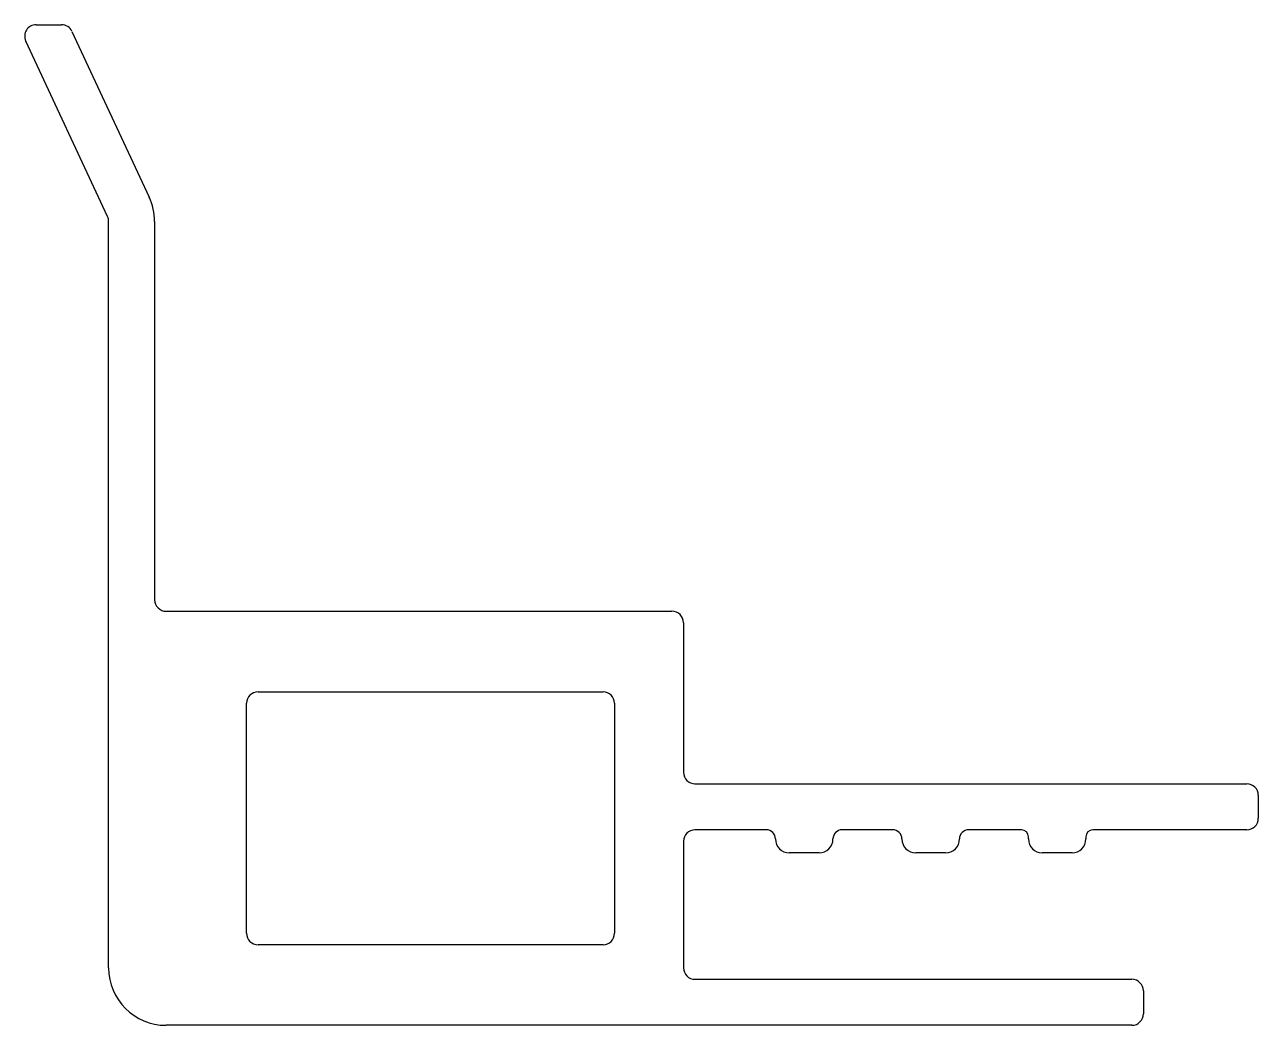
# Model space of a CAD drawing. Extents: x 3.9 to 57.5, y 1.8 to 45.3.
import ezdxf

# ---------------------------------------------------------------- set-up
doc = ezdxf.new("R2010")
doc.units = 0
doc.layers.get('0').update_dxf_attribs({"linetype": 'CONTINUOUS'})

msp = doc.modelspace()

# ---------------------------------------------------------------- linework, layer by layer
for p, q in [((4.369, 45.315), (5.473, 45.315)), ((7.475, 36.972), (3.916, 44.604)), ((5.926, 45.026), (9.288, 37.817)), ((7.522, 4.315), (7.522, 36.761)), ((9.522, 36.761), (9.522, 20.315)), ((10.022, 19.815), (32.022, 19.815)), ((32.522, 19.315), (32.522, 12.815)), ((14.022, 16.315), (29.022, 16.315)), ((13.522, 5.815), (13.522, 15.815)), ((29.522, 15.815), (29.522, 5.815)), ((33.022, 12.315), (57.022, 12.315)), ((57.522, 11.815), (57.522, 10.815)), ((36.122, 10.315), (33.022, 10.315)), ((41.622, 10.315), (39.422, 10.315)), ((47.222, 10.315), (44.922, 10.315)), ((57.022, 10.315), (50.322, 10.315)), ((32.522, 9.815), (32.522, 4.315)), ((47.522, 9.915), (47.522, 10.015)), ((50.022, 10.015), (50.022, 9.915)), ((38.422, 9.315), (37.122, 9.315)), ((43.922, 9.315), (42.622, 9.315)), ((49.422, 9.315), (48.122, 9.315)), ((29.022, 5.315), (14.022, 5.315)), ((33.022, 3.815), (52.022, 3.815)), ((52.522, 3.315), (52.522, 2.315)), ((52.022, 1.815), (10.022, 1.815))]:
    msp.add_line(p, q)
for centre, radius, start, end in [((4.369, 44.815), 0.5, 90, 205), ((5.473, 44.815), 0.5, 25, 90), ((7.022, 36.761), 2.5, 360, 25), ((7.022, 36.761), 0.5, 0, 25), ((10.022, 20.315), 0.5, 180, 270), ((32.022, 19.315), 0.5, 360, 90), ((14.022, 15.815), 0.5, 90, 180), ((29.022, 15.815), 0.5, 360, 90), ((33.022, 12.815), 0.5, 180, 270), ((57.022, 11.815), 0.5, 360, 90), ((57.022, 10.815), 0.5, 270, 0), ((33.022, 9.815), 0.5, 90, 180), ((36.122, 9.915), 0.4, 0, 90), ((39.422, 9.915), 0.4, 90, 180), ((41.622, 9.915), 0.4, 0, 90), ((44.922, 9.915), 0.4, 90, 180), ((47.222, 10.015), 0.3, 0, 90), ((50.322, 10.015), 0.3, 90, 180), ((37.122, 9.915), 0.6, 180, 270), ((38.422, 9.915), 0.6, 270, 0), ((42.622, 9.915), 0.6, 180, 270), ((43.922, 9.915), 0.6, 270, 0), ((48.122, 9.915), 0.6, 180, 270), ((49.422, 9.915), 0.6, 270, 0), ((14.022, 5.815), 0.5, 180, 270), ((29.022, 5.815), 0.5, 270, 0), ((10.022, 4.315), 2.5, 180, 270), ((33.022, 4.315), 0.5, 180, 270), ((52.022, 3.315), 0.5, 0, 90), ((52.022, 2.315), 0.5, 270, 0)]:
    msp.add_arc(centre, radius, start, end)

doc.saveas('drawing.dxf')
